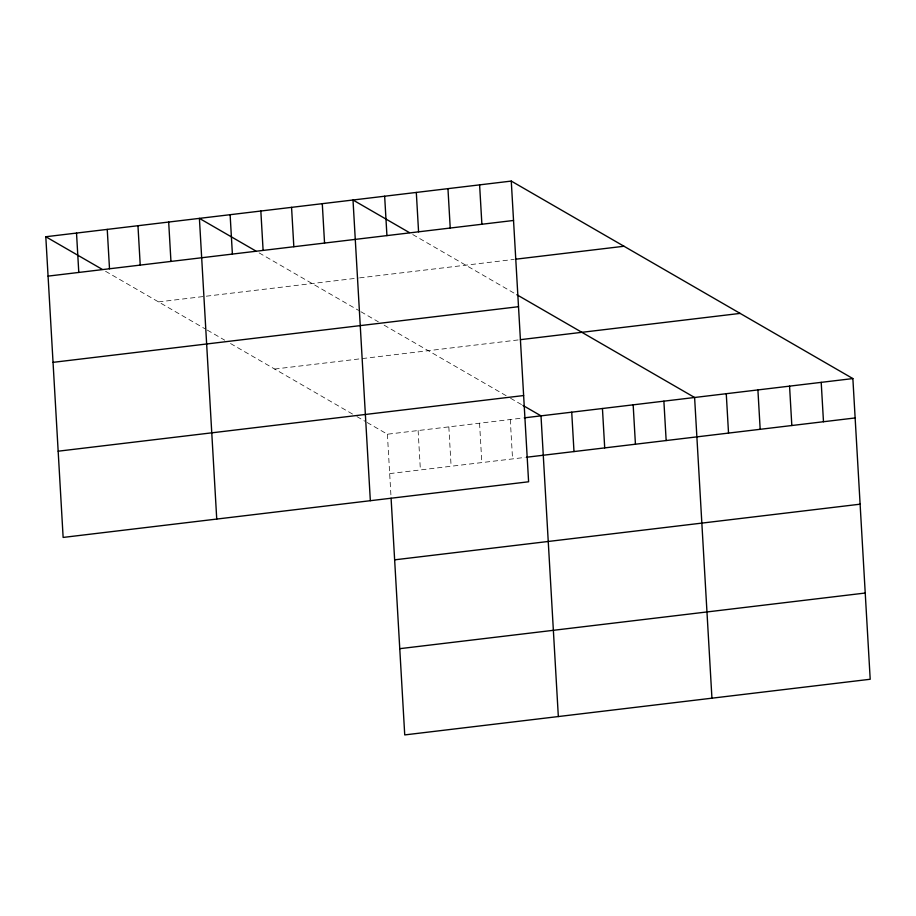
<?xml version="1.0" encoding="UTF-8"?>
<svg xmlns="http://www.w3.org/2000/svg" width="916" height="916" viewBox="0 0 916 916"><rect width="100%" height="100%" fill="white"/><g stroke="black" fill="none" stroke-linecap="round" stroke-linejoin="round"><path stroke-width="0.69" stroke-dasharray="4.58 3.44" d="M158.525 301.902L358.213 278.029M359.61 277.869L513.899 259.423M274.674 369.045L519.04 339.836M367.11 422.494L387.399 434.218L522.853 418.028M389.666 473.606L525.12 457.405M412.75 234.542L515.674 294.047M259.148 252.908L358.591 310.398M360.915 311.738L378.331 321.814M384.136 325.169L507.189 396.307M510.567 398.254L521.834 404.78M105.546 271.273L204.989 328.764M207.314 330.103L224.729 340.18M230.534 343.534L353.587 414.673M356.965 416.62L364.854 421.188M510.281 419.528L512.548 458.905M479.56 423.203L481.827 462.58M448.84 426.879L451.107 466.255M418.12 430.543L420.387 469.931M387.399 434.218L391.017 496.873"/><path stroke-width="1.37" d="M511.265 181.082L528.601 481.782L63.135 537.429L45.8 236.74L511.265 181.082L852.865 378.571L870.2 679.26L404.735 734.918L391.086 498.235M48.067 276.117L513.533 220.47M515.273 259.251L623.991 246.255M53.048 362.347L518.502 306.7M520.437 339.664L740.139 313.398M58.166 451.199L523.631 395.552M524.25 417.856L852.865 378.571M526.517 457.244L855.132 417.948M394.647 559.836L860.101 504.189M399.765 648.677L865.231 593.03M409.372 232.595L353.004 200.009L370.339 500.697M516.842 294.723L694.603 397.487L711.938 698.187M255.77 250.961L199.402 218.374L216.737 519.063M522.967 405.433L541.001 415.853L558.336 716.552M45.8 236.74L102.168 269.315M821.205 382.35L823.484 421.738M789.558 386.14L791.825 425.516M757.91 389.918L760.177 429.306M726.262 393.708L728.529 433.085M663.882 401.162L666.161 440.55M633.162 404.838L635.429 444.214M602.442 408.513L604.709 447.89M571.721 412.177L573.989 451.565M479.606 184.872L481.885 224.248M447.958 188.65L450.225 228.038M416.311 192.44L418.578 231.817M384.651 196.219L386.93 235.607M322.283 203.684L324.55 243.061M291.563 207.348L293.83 246.736M260.842 211.024L263.11 250.411M230.122 214.699L232.389 254.076M168.681 222.038L170.949 261.426M137.961 225.714L140.228 265.102M107.241 229.389L109.508 268.777M76.52 233.065L78.787 272.441"/></g></svg>
